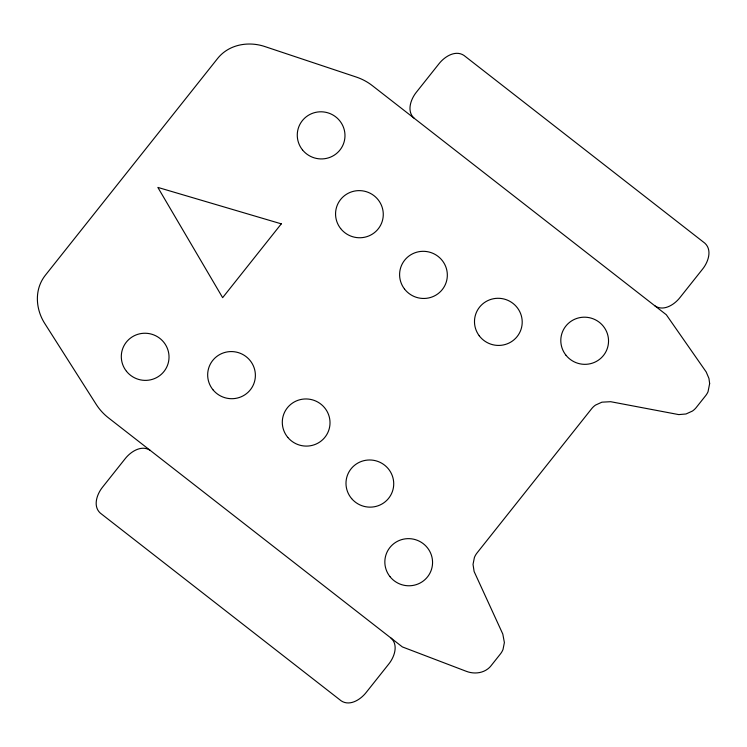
<?xml version="1.0" encoding="UTF-8"?>
<svg xmlns="http://www.w3.org/2000/svg" width="747" height="747" viewBox="0 0 747 747"><rect width="100%" height="100%" fill="white"/><g stroke="black" fill="none" stroke-linecap="round" stroke-linejoin="round"><path stroke-width="1.12" d="M655.016 305.943C663.653 311.62 674.41 304.645 679.91 297.633L702.572 269.116C708.128 262.234 712.489 250.161 704.879 243.195L463.924 55.399C455.287 49.722 444.53 56.697 439.031 63.71L416.368 92.226C410.803 99.108 406.452 111.182 414.062 118.147M150.119 450.32C141.482 444.642 130.725 451.618 125.225 458.63L102.563 487.147C96.998 494.028 92.647 506.102 100.257 513.068L341.211 700.863C349.848 706.541 360.596 699.566 366.105 692.553L388.767 664.036C394.323 657.155 398.674 645.081 391.064 638.115M709.65 383.594L708.035 391.717A18.722 18.432 19.7 0 1 705.635 395.686L696.316 407.423A18.759 18.47 19.7 0 1 692.432 411.055L686.017 413.978L678.752 414.604L610.635 401.699L601.923 402.175L595.508 405.089A18.759 18.47 19.7 0 0 591.633 408.73L477.044 552.939A18.759 18.47 19.7 0 0 474.392 557.523L473.028 564.387L474.121 571.52L502.806 634.063L504.384 642.56L503.03 649.423A18.759 18.47 19.7 0 1 500.369 654.008L491.05 665.745A18.722 18.432 19.7 0 1 487.716 668.985C481.647 673.561 473.234 674.009 466.287 671.31L402.362 646.921L108.548 417.918A53.336 52.514 19.7 0 1 96.242 404.454L44.867 323.656C37.173 311.76 34.745 295.989 40.721 282.861A37.434 36.855 19.7 0 1 45.38 275.223L217.601 58.49A37.434 36.855 19.7 0 1 223.997 52.215C235.52 43.363 251.496 42 265.008 46.603L356.375 77.081A53.336 52.514 19.7 0 1 372.482 85.756L666.315 314.748L706.204 371.978L708.94 378.402L709.65 383.594M281.302 223.848L222.643 297.67L157.85 187.404L281.302 223.848M566.039 355.311A23.904 23.53 19.7 0 0 606.9 349.559A23.904 23.53 19.7 0 0 581.073 317.419A23.904 23.53 19.7 0 0 566.039 355.311M479.201 335.739A23.904 23.53 19.7 0 0 520.248 331.435A23.904 23.53 19.7 0 0 495.597 298.417A23.904 23.53 19.7 0 0 479.201 335.739M404.454 288.949A23.904 23.53 19.7 0 0 445.464 284.252A23.904 23.53 19.7 0 0 420.496 251.468A23.904 23.53 19.7 0 0 404.454 288.949M340.651 228.563A23.904 23.53 19.7 0 0 381.558 223.194A23.904 23.53 19.7 0 0 356.048 190.821A23.904 23.53 19.7 0 0 340.651 228.563M302.442 149.839A23.904 23.53 19.7 0 0 343.321 144.236A23.904 23.53 19.7 0 0 317.624 112.013A23.904 23.53 19.7 0 0 302.442 149.839M389.962 576.619A23.904 23.53 19.7 0 0 430.86 571.175A23.904 23.53 19.7 0 0 405.294 538.848A23.904 23.53 19.7 0 0 389.962 576.619M351.65 498.623A23.904 23.53 19.7 0 0 392.324 491.741A23.904 23.53 19.7 0 0 365.6 460.32A23.904 23.53 19.7 0 0 351.65 498.623M287.81 437.415A23.904 23.53 19.7 0 0 328.54 430.916A23.904 23.53 19.7 0 0 302.124 399.253A23.904 23.53 19.7 0 0 287.81 437.415M212.923 389.719A23.904 23.53 19.7 0 0 253.765 383.893A23.904 23.53 19.7 0 0 227.891 351.809A23.904 23.53 19.7 0 0 212.923 389.719M126.476 371.287A23.904 23.53 19.7 0 0 167.356 365.694A23.904 23.53 19.7 0 0 141.659 333.461A23.904 23.53 19.7 0 0 126.476 371.287"/></g></svg>
